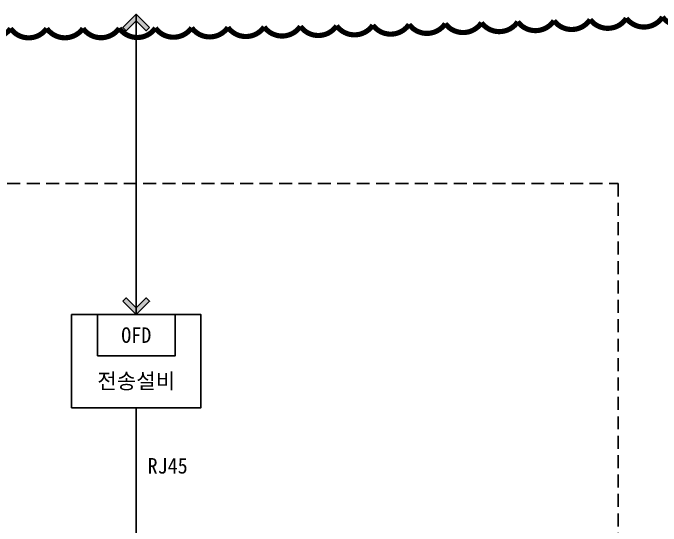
# Model space of a CAD drawing. Header units: millimetres. Extents: x 0 to 841, y 0 to 594.
# Drawn here: x 418.4 to 543.7, y 229.4 to 328.6 of the extents above; entities that cross this region are included whole.
import ezdxf
from ezdxf.enums import TextEntityAlignment as Align

# ---------------------------------------------------------------- set-up
doc = ezdxf.new("R2010")
doc.units = ezdxf.units.MM
doc.header["$LTSCALE"] = 10
doc.linetypes.add('HIDDEN', pattern=[0.375, 0.25, -0.125])
for name, color, linetype in [('DIM01', 1, 'Continuous'), ('LINE01', 4, 'Continuous'), ('LINE03', 3, 'Continuous'), ('LINE04', 4, 'Continuous'), ('LINE05', 2, 'Continuous'), ('TEXT03', 7, 'Continuous')]:
    doc.layers.add(name, color=color, linetype=linetype)
doc.styles.get("Standard").update_dxf_attribs({"font": 'GulimChe.ttf'})

msp = doc.modelspace()

# ---------------------------------------------------------------- hatches: boundary and pattern name
at = {"layer": 'DIM01'}
h = msp.add_hatch(color=256, dxfattribs=at)
h.paths.add_polyline_path([(439.7, 325.75), (440.34, 325.11), (442.27, 327.03), (442.27, 328.32)])
h.paths.add_polyline_path([(444.2, 325.11), (444.84, 325.75), (442.27, 328.32), (442.27, 327.03)])
h = msp.add_hatch(color=256, dxfattribs=at)
h.paths.add_polyline_path([(444.84, 272.86), (444.2, 273.5), (442.27, 271.57), (442.27, 270.29)])
h.paths.add_polyline_path([(440.34, 273.5), (439.7, 272.86), (442.27, 270.29), (442.27, 271.57)])

# ---------------------------------------------------------------- linework, layer by layer
for points in [[(444.84, 325.75), (444.2, 325.11), (442.27, 327.03), (440.34, 325.11), (439.7, 325.75), (442.27, 328.32)], [(439.7, 272.86), (440.34, 273.5), (442.27, 271.57), (444.2, 273.5), (444.84, 272.86), (442.27, 270.29)]]:
    msp.add_lwpolyline(points, close=True, dxfattribs=at)
at = {"layer": 'LINE01'}
msp.add_line((442.27, 270.29), (442.27, 328.32), dxfattribs=at)
at = {"layer": 'LINE03', "const_width": 1}
msp.add_lwpolyline([(410.98, 325.58, 0.520567), (417.98, 325.57, 0.520567), (424.98, 325.57, 0.520567), (431.98, 325.58, 0.520567), (438.98, 325.61, 0.520567), (445.98, 325.66, 0.520567), (452.98, 325.71, 0.520567), (459.98, 325.78, 0.520567), (466.98, 325.87, 0.520567), (473.98, 325.97, 0.520567), (480.98, 326.08, 0.520567), (487.98, 326.21, 0.520567), (494.98, 326.35, 0.520567), (501.97, 326.5, 0.520567), (508.97, 326.68, 0.520567), (515.97, 326.86, 0.520567), (522.97, 327.07, 0.520567), (529.96, 327.29, 0.520567), (536.96, 327.53, 0.520567), (543.95, 327.78, 0.520567), (550.95, 328.05, 0.520567)], format="xyb", dxfattribs=at)
at = {"layer": 'LINE03', "linetype": 'HIDDEN', "lineweight": -2}
msp.add_lwpolyline([(357.36, 295.62), (535.36, 295.62), (535.36, 105.62), (305.36, 105.62), (305.36, 295.62), (313.36, 295.62)], dxfattribs=at)
at = {"layer": 'LINE04'}
msp.add_line((442.27, 252.29), (442.27, 227.29), dxfattribs=at)
at = {"layer": 'LINE05'}
for points in [[(429.77, 270.29), (429.77, 252.29), (454.77, 252.29), (454.77, 270.29)], [(434.77, 262.29), (434.77, 270.29), (449.77, 270.29), (449.77, 262.29)]]:
    msp.add_lwpolyline(points, close=True, dxfattribs=at)

# ---------------------------------------------------------------- texts
at = {"layer": 'TEXT03'}
msp.add_text('RJ45', height=3, dxfattribs=at).set_placement((448.33, 241.04), align=Align.MIDDLE)
at = {"layer": 'TEXT03', "char_height": 3, "width": 25, "attachment_point": 5}
for s, insert in [('OFD', (442.27, 266.29)), ('전송설비', (442.27, 257.29))]:
    msp.add_mtext(s, dxfattribs=dict(at, insert=insert))

doc.saveas('drawing.dxf')
